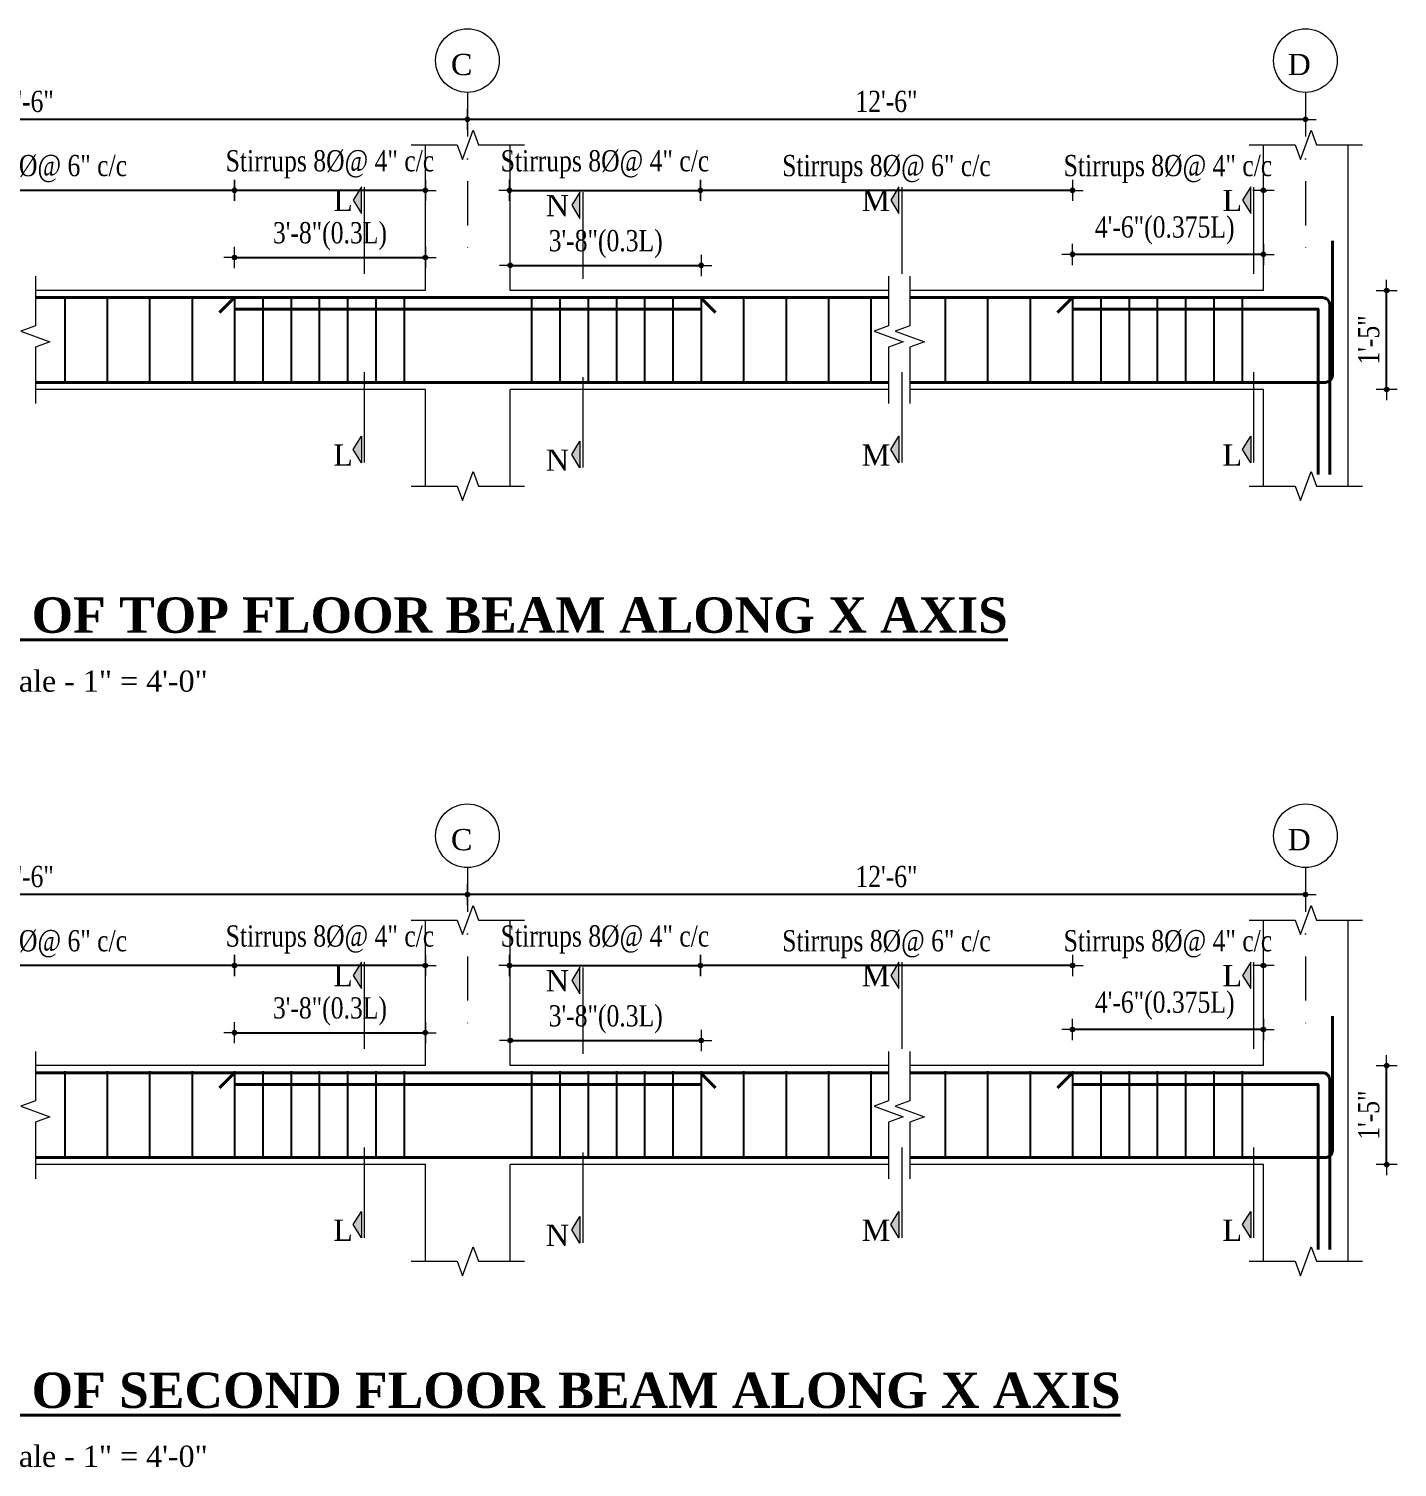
# Model space of a CAD drawing. Header units: feet. Extents: x 28652 to 66086, y -6769 to -640.
# Drawn here: x 55464 to 55851.1, y -1166.6 to -759.9 of the extents above; entities that cross this region are included whole.
import ezdxf

# ---------------------------------------------------------------- set-up
doc = ezdxf.new("R2010")
doc.units = ezdxf.units.FT
doc.header["$LTSCALE"] = 50
doc.header["$MEASUREMENT"] = 0
doc.header["$PDMODE"] = 34
doc.linetypes.add('DASHDOTX2', pattern=[2, 1, -0.5, 0, -0.5])
for name, color, linetype, lineweight in [('DIMENSION', 142, 'Continuous', 13), ('SES-CENTRE', 8, 'DASHDOTX2', 13), ('SES-DIMENSION', 142, 'Continuous', 13), ('SES-HACTH', 8, 'Continuous', 13), ('SES-REBARS', 1, 'Continuous', 40), ('SES-SLAB OUTLINE', 4, 'Continuous', 18), ('SES-TEXT', 3, 'Continuous', 20), ('SES-TitleText', 7, 'Continuous', 40)]:
    doc.layers.add(name, color=color, linetype=linetype, lineweight=lineweight)
doc.layers.add('SES-STIRRUP', color=10, linetype='Continuous')
doc.styles.add('1.8 str', font='times.ttf', dxfattribs={"width": 0.8, "height": 6})
doc.styles.add('SES-ARAIL', font='times.ttf', dxfattribs={"height": 6})
doc.styles.add('SES-Title Text', font='times.ttf', dxfattribs={"height": 10})
doc.dimstyles.new('1.4', dxfattribs={"dimscale": 0, "dimtxt": 6, "dimasz": 0.5, "dimexe": 2, "dimexo": 9, "dimgap": 2, "dimtad": 1, "dimdec": 0, "dimlfac": 0.5, "dimzin": 3, "dimdsep": 46, "dimlunit": 4, "dimtxsty": '1.8 str', "dimblk": 'DIM', "dimcen": 3, "dimdle": 3, "dimse1": 1, "dimse2": 1, "dimclrd": 256, "dimclre": 256, "dimclrt": 7, "dimadec": 1, "dimazin": 2, "dimtfac": 1, "dimtdec": 0, "dimtix": 1, "dimtofl": 0, "dimtmove": 2, "dimatfit": 3, "dimldrblk": 'arrow', "dimfxl": 2, "dimfrac": 2, "dimtolj": 2, "dimtzin": 0, "dimarcsym": 0})

# ---------------------------------------------------------------- blocks, each defined once
blk = doc.blocks.new('DIM')
at = {"layer": 'DIMENSION'}
h = blk.add_hatch(color=256, dxfattribs=at)
h.paths.add_polyline_path([(0, 1.28), (0, 0), (1.28, 0, 0.414214)])
h.paths.add_polyline_path([(1.28, 0), (0, 0), (0, -1.28, 0.414214)])
h.paths.add_polyline_path([(0, 0), (-1.28, 0, 0.414214), (0, -1.28)])
h.paths.add_polyline_path([(0, 1.28, 0.414214), (-1.28, 0), (0, 0)])
for p, q in [((-6, 0), (6, 0)), ((0, 6), (0, -6))]:
    blk.add_line(p, q, dxfattribs=at)
blk.add_circle((0, 0), 1.28, dxfattribs=at)
blk = doc.blocks.new('*D485')
at = {"layer": 'Defpoints', "color": 0, "ltscale": 10, "transparency": 16777216}
for p in [(55588.1, -785.47), (55588.1, -821.32), (55825.1, -821.32)]:
    blk.add_point(p, dxfattribs=at)
at = {"layer": 'SES-DIMENSION', "lineweight": -2, "ltscale": 10, "transparency": 16777216}
blk.add_line((55824.6, -785.47), (55588.6, -785.47), dxfattribs=at)
at = {"layer": 'SES-DIMENSION', "lineweight": -2, "ltscale": 10, "transparency": 16777216, "xscale": 0.5, "yscale": 0.5, "zscale": 0.5, "rotation": 180}
blk.add_blockref('DIM', (55588.1, -785.47), dxfattribs=at)
at = {"layer": 'SES-DIMENSION', "lineweight": -2, "ltscale": 10, "transparency": 16777216, "xscale": 0.5, "yscale": 0.5, "zscale": 0.5}
blk.add_blockref('DIM', (55825.1, -785.47), dxfattribs=at)
at = {"layer": 'SES-DIMENSION', "color": 7, "ltscale": 10, "transparency": 16777216, "insert": (55706.6, -780.42), "char_height": 6, "attachment_point": 5, "style": '1.8 str'}
blk.add_mtext('\\A2;12\'-6"', dxfattribs=at)
blk = doc.blocks.new('arrow')
at = {"layer": 'DIMENSION'}
blk.add_lwpolyline([(1.21, 0, 0, 2.1, 0), (-2.29, 0, 0, 0, 0), (1.21, 0, 0, 0, 0)], format="xyseb", dxfattribs=at)
blk = doc.blocks.new('*D749')
at = {"layer": 'Defpoints', "color": 0, "ltscale": 10, "transparency": 16777216}
for p in [(55336.6, -785.47), (55336.6, -824.76), (55588.1, -824.76)]:
    blk.add_point(p, dxfattribs=at)
at = {"layer": 'SES-DIMENSION', "lineweight": -2, "ltscale": 10, "transparency": 16777216}
blk.add_line((55587.6, -785.47), (55337.1, -785.47), dxfattribs=at)
at = {"layer": 'SES-DIMENSION', "lineweight": -2, "ltscale": 10, "transparency": 16777216, "xscale": 0.5, "yscale": 0.5, "zscale": 0.5, "rotation": 180}
blk.add_blockref('DIM', (55336.6, -785.47), dxfattribs=at)
at = {"layer": 'SES-DIMENSION', "lineweight": -2, "ltscale": 10, "transparency": 16777216, "xscale": 0.5, "yscale": 0.5, "zscale": 0.5}
blk.add_blockref('DIM', (55588.1, -785.47), dxfattribs=at)
at = {"layer": 'SES-DIMENSION', "color": 7, "ltscale": 10, "transparency": 16777216, "insert": (55462.35, -780.42), "char_height": 6, "attachment_point": 5, "style": '1.8 str'}
blk.add_mtext('\\A2;11\'-6"', dxfattribs=at)
blk = doc.blocks.new('*D486')
at = {"layer": 'Defpoints', "color": 0, "ltscale": 10, "transparency": 16777216}
for p in [(55759.21, -823.65), (55813.21, -844.37), (55759.21, -847.54)]:
    blk.add_point(p, dxfattribs=at)
at = {"layer": 'SES-DIMENSION', "lineweight": -2, "ltscale": 10, "transparency": 16777216}
blk.add_line((55812.71, -823.65), (55759.71, -823.65), dxfattribs=at)
at = {"layer": 'SES-DIMENSION', "lineweight": -2, "ltscale": 10, "transparency": 16777216, "xscale": 0.5, "yscale": 0.5, "zscale": 0.5, "rotation": 180}
blk.add_blockref('DIM', (55759.21, -823.65), dxfattribs=at)
at = {"layer": 'SES-DIMENSION', "lineweight": -2, "ltscale": 10, "transparency": 16777216, "xscale": 0.5, "yscale": 0.5, "zscale": 0.5}
blk.add_blockref('DIM', (55813.21, -823.65), dxfattribs=at)
at = {"layer": 'SES-DIMENSION', "color": 7, "ltscale": 10, "transparency": 16777216, "insert": (55785.3, -816.87), "char_height": 6, "attachment_point": 5, "style": '1.8 str'}
blk.add_mtext('\\A2;4\'-6"(0.375L)', dxfattribs=at)
blk = doc.blocks.new('*D487')
at = {"layer": 'Defpoints', "color": 0, "ltscale": 10, "transparency": 16777216}
for p in [(55759.21, -805.54), (55813.21, -817.52), (55759.21, -822.78)]:
    blk.add_point(p, dxfattribs=at)
at = {"layer": 'SES-DIMENSION', "lineweight": -2, "ltscale": 10, "transparency": 16777216}
for p, q in [((55758.71, -805.54), (55758.21, -805.54)), ((55813.71, -805.54), (55814.21, -805.54))]:
    blk.add_line(p, q, dxfattribs=at)
at = {"layer": 'SES-DIMENSION', "lineweight": -2, "ltscale": 10, "transparency": 16777216, "xscale": 0.5, "yscale": 0.5, "zscale": 0.5}
blk.add_blockref('DIM', (55759.21, -805.54), dxfattribs=at)
at = {"layer": 'SES-DIMENSION', "lineweight": -2, "ltscale": 10, "transparency": 16777216, "xscale": 0.5, "yscale": 0.5, "zscale": 0.5, "rotation": 180}
blk.add_blockref('DIM', (55813.21, -805.54), dxfattribs=at)
at = {"layer": 'SES-DIMENSION', "color": 7, "ltscale": 10, "transparency": 16777216, "insert": (55786.21, -799.51), "char_height": 6, "attachment_point": 5, "style": '1.8 str'}
blk.add_mtext('\\A2;Stirrups 8%%C@ 4" c/c', dxfattribs=at)
blk = doc.blocks.new('*D488')
at = {"layer": 'Defpoints', "color": 0, "ltscale": 10, "transparency": 16777216}
for p in [(55654.21, -826.76), (55600.21, -833.85), (55654.21, -844.47)]:
    blk.add_point(p, dxfattribs=at)
at = {"layer": 'SES-DIMENSION', "lineweight": -2, "ltscale": 10, "transparency": 16777216}
blk.add_line((55600.71, -826.76), (55653.71, -826.76), dxfattribs=at)
at = {"layer": 'SES-DIMENSION', "lineweight": -2, "ltscale": 10, "transparency": 16777216, "xscale": 0.5, "yscale": 0.5, "zscale": 0.5, "rotation": 180}
blk.add_blockref('DIM', (55600.21, -826.76), dxfattribs=at)
at = {"layer": 'SES-DIMENSION', "lineweight": -2, "ltscale": 10, "transparency": 16777216, "xscale": 0.5, "yscale": 0.5, "zscale": 0.5}
blk.add_blockref('DIM', (55654.21, -826.76), dxfattribs=at)
at = {"layer": 'SES-DIMENSION', "color": 7, "ltscale": 10, "transparency": 16777216, "insert": (55627.21, -820.74), "char_height": 6, "attachment_point": 5, "style": '1.8 str'}
blk.add_mtext('\\A2;3\'-8"(0.3L)', dxfattribs=at)
blk = doc.blocks.new('*D489')
at = {"layer": 'Defpoints', "color": 0, "ltscale": 10, "transparency": 16777216}
for p in [(55653.99, -805.54), (55599.99, -817.52), (55653.99, -822.78)]:
    blk.add_point(p, dxfattribs=at)
at = {"layer": 'SES-DIMENSION', "lineweight": -2, "ltscale": 10, "transparency": 16777216}
blk.add_line((55600.49, -805.54), (55653.49, -805.54), dxfattribs=at)
at = {"layer": 'SES-DIMENSION', "lineweight": -2, "ltscale": 10, "transparency": 16777216, "xscale": 0.5, "yscale": 0.5, "zscale": 0.5, "rotation": 180}
blk.add_blockref('DIM', (55599.99, -805.54), dxfattribs=at)
at = {"layer": 'SES-DIMENSION', "lineweight": -2, "ltscale": 10, "transparency": 16777216, "xscale": 0.5, "yscale": 0.5, "zscale": 0.5}
blk.add_blockref('DIM', (55653.99, -805.54), dxfattribs=at)
at = {"layer": 'SES-DIMENSION', "color": 7, "ltscale": 10, "transparency": 16777216, "insert": (55626.99, -798.16), "char_height": 6, "attachment_point": 5, "style": '1.8 str'}
blk.add_mtext('\\A2;Stirrups 8%%C@ 4" c/c', dxfattribs=at)
blk = doc.blocks.new('*D490')
at = {"layer": 'Defpoints', "color": 0, "ltscale": 10, "transparency": 16777216}
for p in [(55653.99, -805.54), (55759.21, -820.57), (55653.99, -822.78)]:
    blk.add_point(p, dxfattribs=at)
at = {"layer": 'SES-DIMENSION', "lineweight": -2, "ltscale": 10, "transparency": 16777216}
blk.add_line((55758.71, -805.54), (55654.49, -805.54), dxfattribs=at)
at = {"layer": 'SES-DIMENSION', "lineweight": -2, "ltscale": 10, "transparency": 16777216, "xscale": 0.5, "yscale": 0.5, "zscale": 0.5, "rotation": 180}
blk.add_blockref('DIM', (55653.99, -805.54), dxfattribs=at)
at = {"layer": 'SES-DIMENSION', "lineweight": -2, "ltscale": 10, "transparency": 16777216, "xscale": 0.5, "yscale": 0.5, "zscale": 0.5}
blk.add_blockref('DIM', (55759.21, -805.54), dxfattribs=at)
at = {"layer": 'SES-DIMENSION', "color": 7, "ltscale": 10, "transparency": 16777216, "insert": (55706.6, -799.51), "char_height": 6, "attachment_point": 5, "style": '1.8 str'}
blk.add_mtext('\\A2;Stirrups 8%%C@ 6" c/c', dxfattribs=at)
blk = doc.blocks.new('*D491')
at = {"layer": 'Defpoints', "color": 0, "ltscale": 10, "transparency": 16777216}
for p in [(55576.21, -824.52), (55522.21, -833.85), (55576.21, -844.47)]:
    blk.add_point(p, dxfattribs=at)
at = {"layer": 'SES-DIMENSION', "lineweight": -2, "ltscale": 10, "transparency": 16777216}
blk.add_line((55522.71, -824.52), (55575.71, -824.52), dxfattribs=at)
at = {"layer": 'SES-DIMENSION', "lineweight": -2, "ltscale": 10, "transparency": 16777216, "xscale": 0.5, "yscale": 0.5, "zscale": 0.5, "rotation": 180}
blk.add_blockref('DIM', (55522.21, -824.52), dxfattribs=at)
at = {"layer": 'SES-DIMENSION', "lineweight": -2, "ltscale": 10, "transparency": 16777216, "xscale": 0.5, "yscale": 0.5, "zscale": 0.5}
blk.add_blockref('DIM', (55576.21, -824.52), dxfattribs=at)
at = {"layer": 'SES-DIMENSION', "color": 7, "ltscale": 10, "transparency": 16777216, "insert": (55549.21, -818.5), "char_height": 6, "attachment_point": 5, "style": '1.8 str'}
blk.add_mtext('\\A2;3\'-8"(0.3L)', dxfattribs=at)
blk = doc.blocks.new('*D492')
at = {"layer": 'Defpoints', "color": 0, "ltscale": 10, "transparency": 16777216}
for p in [(55522.21, -805.54), (55576.21, -817.52), (55522.21, -822.78)]:
    blk.add_point(p, dxfattribs=at)
at = {"layer": 'SES-DIMENSION', "lineweight": -2, "ltscale": 10, "transparency": 16777216}
blk.add_line((55575.71, -805.54), (55522.71, -805.54), dxfattribs=at)
at = {"layer": 'SES-DIMENSION', "lineweight": -2, "ltscale": 10, "transparency": 16777216, "xscale": 0.5, "yscale": 0.5, "zscale": 0.5, "rotation": 180}
blk.add_blockref('DIM', (55522.21, -805.54), dxfattribs=at)
at = {"layer": 'SES-DIMENSION', "lineweight": -2, "ltscale": 10, "transparency": 16777216, "xscale": 0.5, "yscale": 0.5, "zscale": 0.5}
blk.add_blockref('DIM', (55576.21, -805.54), dxfattribs=at)
at = {"layer": 'SES-DIMENSION', "color": 7, "ltscale": 10, "transparency": 16777216, "insert": (55549.21, -798.16), "char_height": 6, "attachment_point": 5, "style": '1.8 str'}
blk.add_mtext('\\A2;Stirrups 8%%C@ 4" c/c', dxfattribs=at)
blk = doc.blocks.new('*D495')
at = {"layer": 'Defpoints', "color": 0, "ltscale": 10, "transparency": 16777216}
for p in [(55402.49, -805.54), (55402.49, -808.54), (55522.21, -820.57)]:
    blk.add_point(p, dxfattribs=at)
at = {"layer": 'SES-DIMENSION', "lineweight": -2, "ltscale": 10, "transparency": 16777216}
blk.add_line((55521.71, -805.54), (55402.99, -805.54), dxfattribs=at)
at = {"layer": 'SES-DIMENSION', "lineweight": -2, "ltscale": 10, "transparency": 16777216, "xscale": 0.5, "yscale": 0.5, "zscale": 0.5, "rotation": 180}
blk.add_blockref('DIM', (55402.49, -805.54), dxfattribs=at)
at = {"layer": 'SES-DIMENSION', "lineweight": -2, "ltscale": 10, "transparency": 16777216, "xscale": 0.5, "yscale": 0.5, "zscale": 0.5}
blk.add_blockref('DIM', (55522.21, -805.54), dxfattribs=at)
at = {"layer": 'SES-DIMENSION', "color": 7, "ltscale": 10, "transparency": 16777216, "insert": (55462.35, -799.51), "char_height": 6, "attachment_point": 5, "style": '1.8 str'}
blk.add_mtext('\\A2;Stirrups 8%%C@ 6" c/c', dxfattribs=at)
blk = doc.blocks.new('*D496')
at = {"layer": 'Defpoints', "color": 0, "ltscale": 10, "transparency": 16777216}
for p in [(55845.8, -833.85), (55848.06, -833.85), (55843.36, -861.85)]:
    blk.add_point(p, dxfattribs=at)
at = {"layer": 'SES-DIMENSION', "lineweight": -2, "ltscale": 10, "transparency": 16777216}
blk.add_line((55848.06, -861.35), (55848.06, -834.35), dxfattribs=at)
at = {"layer": 'SES-DIMENSION', "lineweight": -2, "ltscale": 10, "transparency": 16777216, "xscale": 0.5, "yscale": 0.5, "zscale": 0.5}
for p, rotation in [((55848.06, -833.85), 90), ((55848.06, -861.85), 270)]:
    blk.add_blockref('DIM', p, dxfattribs=dict(at, rotation=rotation))
at = {"layer": 'SES-DIMENSION', "color": 7, "ltscale": 10, "transparency": 16777216, "insert": (55843.01, -847.85), "char_height": 6, "attachment_point": 5, "rotation": 90, "style": '1.8 str'}
blk.add_mtext('\\A2;1\'-5"', dxfattribs=at)
blk = doc.blocks.new('*D656')
at = {"layer": 'Defpoints', "color": 0, "ltscale": 10, "transparency": 16777216}
for p in [(55588.1, -1004.65), (55588.1, -1040.51), (55825.1, -1040.51)]:
    blk.add_point(p, dxfattribs=at)
at = {"layer": 'SES-DIMENSION', "lineweight": -2, "ltscale": 10, "transparency": 16777216}
blk.add_line((55824.6, -1004.65), (55588.6, -1004.65), dxfattribs=at)
at = {"layer": 'SES-DIMENSION', "lineweight": -2, "ltscale": 10, "transparency": 16777216, "xscale": 0.5, "yscale": 0.5, "zscale": 0.5, "rotation": 180}
blk.add_blockref('DIM', (55588.1, -1004.65), dxfattribs=at)
at = {"layer": 'SES-DIMENSION', "lineweight": -2, "ltscale": 10, "transparency": 16777216, "xscale": 0.5, "yscale": 0.5, "zscale": 0.5}
blk.add_blockref('DIM', (55825.1, -1004.65), dxfattribs=at)
at = {"layer": 'SES-DIMENSION', "color": 7, "ltscale": 10, "transparency": 16777216, "insert": (55706.6, -999.6), "char_height": 6, "attachment_point": 5, "style": '1.8 str'}
blk.add_mtext('\\A2;12\'-6"', dxfattribs=at)
blk = doc.blocks.new('*D750')
at = {"layer": 'Defpoints', "color": 0, "ltscale": 10, "transparency": 16777216}
for p in [(55336.6, -1004.65), (55336.6, -1043.94), (55588.1, -1043.94)]:
    blk.add_point(p, dxfattribs=at)
at = {"layer": 'SES-DIMENSION', "lineweight": -2, "ltscale": 10, "transparency": 16777216}
blk.add_line((55587.6, -1004.65), (55337.1, -1004.65), dxfattribs=at)
at = {"layer": 'SES-DIMENSION', "lineweight": -2, "ltscale": 10, "transparency": 16777216, "xscale": 0.5, "yscale": 0.5, "zscale": 0.5, "rotation": 180}
blk.add_blockref('DIM', (55336.6, -1004.65), dxfattribs=at)
at = {"layer": 'SES-DIMENSION', "lineweight": -2, "ltscale": 10, "transparency": 16777216, "xscale": 0.5, "yscale": 0.5, "zscale": 0.5}
blk.add_blockref('DIM', (55588.1, -1004.65), dxfattribs=at)
at = {"layer": 'SES-DIMENSION', "color": 7, "ltscale": 10, "transparency": 16777216, "insert": (55462.35, -999.6), "char_height": 6, "attachment_point": 5, "style": '1.8 str'}
blk.add_mtext('\\A2;11\'-6"', dxfattribs=at)
blk = doc.blocks.new('*D657')
at = {"layer": 'Defpoints', "color": 0, "ltscale": 10, "transparency": 16777216}
for p in [(55759.21, -1042.83), (55813.21, -1063.55), (55759.21, -1066.72)]:
    blk.add_point(p, dxfattribs=at)
at = {"layer": 'SES-DIMENSION', "lineweight": -2, "ltscale": 10, "transparency": 16777216}
blk.add_line((55812.71, -1042.83), (55759.71, -1042.83), dxfattribs=at)
at = {"layer": 'SES-DIMENSION', "lineweight": -2, "ltscale": 10, "transparency": 16777216, "xscale": 0.5, "yscale": 0.5, "zscale": 0.5, "rotation": 180}
blk.add_blockref('DIM', (55759.21, -1042.83), dxfattribs=at)
at = {"layer": 'SES-DIMENSION', "lineweight": -2, "ltscale": 10, "transparency": 16777216, "xscale": 0.5, "yscale": 0.5, "zscale": 0.5}
blk.add_blockref('DIM', (55813.21, -1042.83), dxfattribs=at)
at = {"layer": 'SES-DIMENSION', "color": 7, "ltscale": 10, "transparency": 16777216, "insert": (55785.3, -1036.05), "char_height": 6, "attachment_point": 5, "style": '1.8 str'}
blk.add_mtext('\\A2;4\'-6"(0.375L)', dxfattribs=at)
blk = doc.blocks.new('*D658')
at = {"layer": 'Defpoints', "color": 0, "ltscale": 10, "transparency": 16777216}
for p in [(55759.21, -1024.72), (55813.21, -1036.7), (55759.21, -1041.97)]:
    blk.add_point(p, dxfattribs=at)
at = {"layer": 'SES-DIMENSION', "lineweight": -2, "ltscale": 10, "transparency": 16777216}
for p, q in [((55758.71, -1024.72), (55758.21, -1024.72)), ((55813.71, -1024.72), (55814.21, -1024.72))]:
    blk.add_line(p, q, dxfattribs=at)
at = {"layer": 'SES-DIMENSION', "lineweight": -2, "ltscale": 10, "transparency": 16777216, "xscale": 0.5, "yscale": 0.5, "zscale": 0.5}
blk.add_blockref('DIM', (55759.21, -1024.72), dxfattribs=at)
at = {"layer": 'SES-DIMENSION', "lineweight": -2, "ltscale": 10, "transparency": 16777216, "xscale": 0.5, "yscale": 0.5, "zscale": 0.5, "rotation": 180}
blk.add_blockref('DIM', (55813.21, -1024.72), dxfattribs=at)
at = {"layer": 'SES-DIMENSION', "color": 7, "ltscale": 10, "transparency": 16777216, "insert": (55786.21, -1018.69), "char_height": 6, "attachment_point": 5, "style": '1.8 str'}
blk.add_mtext('\\A2;Stirrups 8%%C@ 4" c/c', dxfattribs=at)
blk = doc.blocks.new('*D659')
at = {"layer": 'Defpoints', "color": 0, "ltscale": 10, "transparency": 16777216}
for p in [(55654.21, -1045.94), (55600.21, -1053.03), (55654.21, -1063.65)]:
    blk.add_point(p, dxfattribs=at)
at = {"layer": 'SES-DIMENSION', "lineweight": -2, "ltscale": 10, "transparency": 16777216}
blk.add_line((55600.71, -1045.94), (55653.71, -1045.94), dxfattribs=at)
at = {"layer": 'SES-DIMENSION', "lineweight": -2, "ltscale": 10, "transparency": 16777216, "xscale": 0.5, "yscale": 0.5, "zscale": 0.5, "rotation": 180}
blk.add_blockref('DIM', (55600.21, -1045.94), dxfattribs=at)
at = {"layer": 'SES-DIMENSION', "lineweight": -2, "ltscale": 10, "transparency": 16777216, "xscale": 0.5, "yscale": 0.5, "zscale": 0.5}
blk.add_blockref('DIM', (55654.21, -1045.94), dxfattribs=at)
at = {"layer": 'SES-DIMENSION', "color": 7, "ltscale": 10, "transparency": 16777216, "insert": (55627.21, -1039.92), "char_height": 6, "attachment_point": 5, "style": '1.8 str'}
blk.add_mtext('\\A2;3\'-8"(0.3L)', dxfattribs=at)
blk = doc.blocks.new('*D660')
at = {"layer": 'Defpoints', "color": 0, "ltscale": 10, "transparency": 16777216}
for p in [(55653.99, -1024.72), (55599.99, -1036.7), (55653.99, -1041.97)]:
    blk.add_point(p, dxfattribs=at)
at = {"layer": 'SES-DIMENSION', "lineweight": -2, "ltscale": 10, "transparency": 16777216}
blk.add_line((55600.49, -1024.72), (55653.49, -1024.72), dxfattribs=at)
at = {"layer": 'SES-DIMENSION', "lineweight": -2, "ltscale": 10, "transparency": 16777216, "xscale": 0.5, "yscale": 0.5, "zscale": 0.5, "rotation": 180}
blk.add_blockref('DIM', (55599.99, -1024.72), dxfattribs=at)
at = {"layer": 'SES-DIMENSION', "lineweight": -2, "ltscale": 10, "transparency": 16777216, "xscale": 0.5, "yscale": 0.5, "zscale": 0.5}
blk.add_blockref('DIM', (55653.99, -1024.72), dxfattribs=at)
at = {"layer": 'SES-DIMENSION', "color": 7, "ltscale": 10, "transparency": 16777216, "insert": (55626.99, -1017.35), "char_height": 6, "attachment_point": 5, "style": '1.8 str'}
blk.add_mtext('\\A2;Stirrups 8%%C@ 4" c/c', dxfattribs=at)
blk = doc.blocks.new('*D661')
at = {"layer": 'Defpoints', "color": 0, "ltscale": 10, "transparency": 16777216}
for p in [(55653.99, -1024.72), (55759.21, -1039.75), (55653.99, -1041.97)]:
    blk.add_point(p, dxfattribs=at)
at = {"layer": 'SES-DIMENSION', "lineweight": -2, "ltscale": 10, "transparency": 16777216}
blk.add_line((55758.71, -1024.72), (55654.49, -1024.72), dxfattribs=at)
at = {"layer": 'SES-DIMENSION', "lineweight": -2, "ltscale": 10, "transparency": 16777216, "xscale": 0.5, "yscale": 0.5, "zscale": 0.5, "rotation": 180}
blk.add_blockref('DIM', (55653.99, -1024.72), dxfattribs=at)
at = {"layer": 'SES-DIMENSION', "lineweight": -2, "ltscale": 10, "transparency": 16777216, "xscale": 0.5, "yscale": 0.5, "zscale": 0.5}
blk.add_blockref('DIM', (55759.21, -1024.72), dxfattribs=at)
at = {"layer": 'SES-DIMENSION', "color": 7, "ltscale": 10, "transparency": 16777216, "insert": (55706.6, -1018.69), "char_height": 6, "attachment_point": 5, "style": '1.8 str'}
blk.add_mtext('\\A2;Stirrups 8%%C@ 6" c/c', dxfattribs=at)
blk = doc.blocks.new('*D662')
at = {"layer": 'Defpoints', "color": 0, "ltscale": 10, "transparency": 16777216}
for p in [(55576.21, -1043.71), (55522.21, -1053.03), (55576.21, -1063.65)]:
    blk.add_point(p, dxfattribs=at)
at = {"layer": 'SES-DIMENSION', "lineweight": -2, "ltscale": 10, "transparency": 16777216}
blk.add_line((55522.71, -1043.71), (55575.71, -1043.71), dxfattribs=at)
at = {"layer": 'SES-DIMENSION', "lineweight": -2, "ltscale": 10, "transparency": 16777216, "xscale": 0.5, "yscale": 0.5, "zscale": 0.5, "rotation": 180}
blk.add_blockref('DIM', (55522.21, -1043.71), dxfattribs=at)
at = {"layer": 'SES-DIMENSION', "lineweight": -2, "ltscale": 10, "transparency": 16777216, "xscale": 0.5, "yscale": 0.5, "zscale": 0.5}
blk.add_blockref('DIM', (55576.21, -1043.71), dxfattribs=at)
at = {"layer": 'SES-DIMENSION', "color": 7, "ltscale": 10, "transparency": 16777216, "insert": (55549.21, -1037.68), "char_height": 6, "attachment_point": 5, "style": '1.8 str'}
blk.add_mtext('\\A2;3\'-8"(0.3L)', dxfattribs=at)
blk = doc.blocks.new('*D663')
at = {"layer": 'Defpoints', "color": 0, "ltscale": 10, "transparency": 16777216}
for p in [(55522.21, -1024.72), (55576.21, -1036.7), (55522.21, -1041.97)]:
    blk.add_point(p, dxfattribs=at)
at = {"layer": 'SES-DIMENSION', "lineweight": -2, "ltscale": 10, "transparency": 16777216}
blk.add_line((55575.71, -1024.72), (55522.71, -1024.72), dxfattribs=at)
at = {"layer": 'SES-DIMENSION', "lineweight": -2, "ltscale": 10, "transparency": 16777216, "xscale": 0.5, "yscale": 0.5, "zscale": 0.5, "rotation": 180}
blk.add_blockref('DIM', (55522.21, -1024.72), dxfattribs=at)
at = {"layer": 'SES-DIMENSION', "lineweight": -2, "ltscale": 10, "transparency": 16777216, "xscale": 0.5, "yscale": 0.5, "zscale": 0.5}
blk.add_blockref('DIM', (55576.21, -1024.72), dxfattribs=at)
at = {"layer": 'SES-DIMENSION', "color": 7, "ltscale": 10, "transparency": 16777216, "insert": (55549.21, -1017.35), "char_height": 6, "attachment_point": 5, "style": '1.8 str'}
blk.add_mtext('\\A2;Stirrups 8%%C@ 4" c/c', dxfattribs=at)
blk = doc.blocks.new('*D666')
at = {"layer": 'Defpoints', "color": 0, "ltscale": 10, "transparency": 16777216}
for p in [(55402.49, -1024.72), (55402.49, -1027.72), (55522.21, -1039.75)]:
    blk.add_point(p, dxfattribs=at)
at = {"layer": 'SES-DIMENSION', "lineweight": -2, "ltscale": 10, "transparency": 16777216}
blk.add_line((55521.71, -1024.72), (55402.99, -1024.72), dxfattribs=at)
at = {"layer": 'SES-DIMENSION', "lineweight": -2, "ltscale": 10, "transparency": 16777216, "xscale": 0.5, "yscale": 0.5, "zscale": 0.5, "rotation": 180}
blk.add_blockref('DIM', (55402.49, -1024.72), dxfattribs=at)
at = {"layer": 'SES-DIMENSION', "lineweight": -2, "ltscale": 10, "transparency": 16777216, "xscale": 0.5, "yscale": 0.5, "zscale": 0.5}
blk.add_blockref('DIM', (55522.21, -1024.72), dxfattribs=at)
at = {"layer": 'SES-DIMENSION', "color": 7, "ltscale": 10, "transparency": 16777216, "insert": (55462.35, -1018.69), "char_height": 6, "attachment_point": 5, "style": '1.8 str'}
blk.add_mtext('\\A2;Stirrups 8%%C@ 6" c/c', dxfattribs=at)
blk = doc.blocks.new('*D667')
at = {"layer": 'Defpoints', "color": 0, "ltscale": 10, "transparency": 16777216}
for p in [(55845.8, -1053.03), (55848.06, -1053.03), (55843.36, -1081.03)]:
    blk.add_point(p, dxfattribs=at)
at = {"layer": 'SES-DIMENSION', "lineweight": -2, "ltscale": 10, "transparency": 16777216}
blk.add_line((55848.06, -1080.53), (55848.06, -1053.53), dxfattribs=at)
at = {"layer": 'SES-DIMENSION', "lineweight": -2, "ltscale": 10, "transparency": 16777216, "xscale": 0.5, "yscale": 0.5, "zscale": 0.5}
for p, rotation in [((55848.06, -1053.03), 90), ((55848.06, -1081.03), 270)]:
    blk.add_blockref('DIM', p, dxfattribs=dict(at, rotation=rotation))
at = {"layer": 'SES-DIMENSION', "color": 7, "ltscale": 10, "transparency": 16777216, "insert": (55843.01, -1067.03), "char_height": 6, "attachment_point": 5, "rotation": 90, "style": '1.8 str'}
blk.add_mtext('\\A2;1\'-5"', dxfattribs=at)

msp = doc.modelspace()

# ---------------------------------------------------------------- hatches: boundary and pattern name
at = {"layer": 'SES-HACTH', "ltscale": 10}
for points in [[(55558.12, -804.57), (55558.12, -812.07), (55555.81, -808.32)], [(55710.15, -804.57), (55710.15, -812.07), (55707.84, -808.32)], [(55809.62, -804.57), (55809.62, -812.07), (55807.31, -808.32)], [(55619.93, -806.01), (55619.93, -813.51), (55617.62, -809.76)], [(55558.12, -882.56), (55558.12, -875.06), (55555.81, -878.81)], [(55619.93, -884), (55619.93, -876.5), (55617.62, -880.25)], [(55710.15, -882.56), (55710.15, -875.06), (55707.84, -878.81)], [(55809.62, -882.56), (55809.62, -875.06), (55807.31, -878.81)], [(55558.12, -1023.75), (55558.12, -1031.25), (55555.81, -1027.5)], [(55710.15, -1023.75), (55710.15, -1031.25), (55707.84, -1027.5)], [(55809.62, -1023.75), (55809.62, -1031.25), (55807.31, -1027.5)], [(55619.93, -1025.19), (55619.93, -1032.69), (55617.62, -1028.94)], [(55558.12, -1101.74), (55558.12, -1094.24), (55555.81, -1097.99)], [(55619.93, -1103.19), (55619.93, -1095.68), (55617.62, -1099.44)], [(55710.15, -1101.74), (55710.15, -1094.24), (55707.84, -1097.99)], [(55809.62, -1101.74), (55809.62, -1094.24), (55807.31, -1097.99)]]:
    msp.add_hatch(color=256, dxfattribs=at).paths.add_polyline_path(points)

# ---------------------------------------------------------------- linework, layer by layer
at = {"layer": 'SES-CENTRE', "ltscale": 0.25}
for p, q in [((55588.1, -777.85), (55588.1, -824.76)), ((55825.1, -777.85), (55825.1, -824.76)), ((55588.1, -997.04), (55588.1, -1043.94)), ((55825.1, -997.04), (55825.1, -1043.94))]:
    msp.add_line(p, q, dxfattribs=at)
at = {"layer": 'SES-DIMENSION', "ltscale": 10}
for p, q in [((55558.97, -829.11), (55558.97, -804.62)), ((55711.01, -829.11), (55711.01, -804.62)), ((55810.47, -829.11), (55810.47, -804.62)), ((55620.79, -830.56), (55620.79, -806.06)), ((55558.97, -882.51), (55558.97, -856.97)), ((55711.01, -882.51), (55711.01, -856.97)), ((55810.47, -882.51), (55810.47, -856.97)), ((55620.79, -883.95), (55620.79, -858.41)), ((55558.97, -1048.3), (55558.97, -1023.8)), ((55711.01, -1048.3), (55711.01, -1023.8)), ((55810.47, -1048.3), (55810.47, -1023.8)), ((55620.79, -1049.74), (55620.79, -1025.24)), ((55558.97, -1101.69), (55558.97, -1076.15)), ((55620.79, -1103.14), (55620.79, -1077.59)), ((55711.01, -1101.69), (55711.01, -1076.15)), ((55810.47, -1101.69), (55810.47, -1076.15))]:
    msp.add_line(p, q, dxfattribs=at)
for points in [[(55558.12, -812.07), (55558.12, -804.57), (55555.81, -808.32), (55558.12, -812.07)], [(55710.15, -812.07), (55710.15, -804.57), (55707.84, -808.32), (55710.15, -812.07)], [(55809.62, -812.07), (55809.62, -804.57), (55807.31, -808.32), (55809.62, -812.07)], [(55619.93, -813.51), (55619.93, -806.01), (55617.62, -809.76), (55619.93, -813.51)], [(55558.12, -1031.25), (55558.12, -1023.75), (55555.81, -1027.5), (55558.12, -1031.25)], [(55710.15, -1031.25), (55710.15, -1023.75), (55707.84, -1027.5), (55710.15, -1031.25)], [(55809.62, -1031.25), (55809.62, -1023.75), (55807.31, -1027.5), (55809.62, -1031.25)], [(55619.93, -1032.69), (55619.93, -1025.19), (55617.62, -1028.94), (55619.93, -1032.69)]]:
    msp.add_lwpolyline(points, dxfattribs=at)
at = {"layer": 'SES-DIMENSION', "linetype": 'Continuous', "ltscale": 10}
for centre in [(55588.1, -768.85), (55825.1, -768.85), (55588.1, -988.04), (55825.1, -988.04)]:
    msp.add_circle(centre, 9, dxfattribs=at)
at = {"layer": 'SES-REBARS', "ltscale": 10}
for p, q in [((55547.07, -835.85), (55707.21, -835.85)), ((55522.21, -839.13), (55654.21, -839.13)), ((55547.07, -859.85), (55707.21, -859.85)), ((55547.07, -1055.03), (55707.21, -1055.03)), ((55522.21, -1058.32), (55654.21, -1058.32)), ((55547.07, -1079.03), (55707.21, -1079.03))]:
    msp.add_line(p, q, dxfattribs=at)
for points in [[(55813.21, -859.85), (55830.69, -859.85, 0.414214), (55832.71, -857.83), (55832.71, -819.85)], [(55831.96, -885.85), (55831.96, -837.86, 0.414214), (55829.94, -835.85), (55813.21, -835.85)], [(55813.21, -1079.03), (55830.69, -1079.03, 0.414214), (55832.71, -1077.01), (55832.71, -1039.03)], [(55831.96, -1105.03), (55831.96, -1057.04, 0.414214), (55829.94, -1055.03), (55813.21, -1055.03)]]:
    msp.add_lwpolyline(points, format="xyb", dxfattribs=at)
for points in [[(55465.9, -835.85), (55547.07, -835.85)], [(55522.21, -835.85), (55517.95, -840.11)], [(55607.21, -835.85), (55661.21, -835.85)], [(55653.99, -835.85), (55658.25, -840.11)], [(55759.21, -835.85), (55713.21, -835.85)], [(55759.21, -835.85), (55754.95, -840.11)], [(55813.21, -835.85), (55759.21, -835.85)], [(55607.21, -839.13), (55654.21, -839.13)], [(55813.21, -839.13), (55759.21, -839.13)], [(55828.67, -885.85), (55828.67, -839.13), (55813.21, -839.13)], [(55547.07, -859.85), (55465.9, -859.85)], [(55661.21, -859.85), (55607.21, -859.85)], [(55713.21, -859.85), (55759.21, -859.85)], [(55759.21, -859.85), (55813.21, -859.85)], [(55465.9, -1055.03), (55547.07, -1055.03)], [(55522.21, -1055.03), (55517.95, -1059.29)], [(55607.21, -1055.03), (55661.21, -1055.03)], [(55653.99, -1055.03), (55658.25, -1059.29)], [(55759.21, -1055.03), (55713.21, -1055.03)], [(55759.21, -1055.03), (55754.95, -1059.29)], [(55813.21, -1055.03), (55759.21, -1055.03)], [(55607.21, -1058.32), (55654.21, -1058.32)], [(55813.21, -1058.32), (55759.21, -1058.32)], [(55828.67, -1105.03), (55828.67, -1058.32), (55813.21, -1058.32)], [(55547.07, -1079.03), (55465.9, -1079.03)], [(55661.21, -1079.03), (55607.21, -1079.03)], [(55713.21, -1079.03), (55759.21, -1079.03)], [(55759.21, -1079.03), (55813.21, -1079.03)]]:
    msp.add_lwpolyline(points, dxfattribs=at)
at = {"layer": 'SES-SLAB OUTLINE', "ltscale": 10}
for p, q in [((55576.21, -833.85), (55576.21, -792.68)), ((55600.21, -833.85), (55600.21, -792.68)), ((55813.21, -833.85), (55813.21, -792.68)), ((55837.21, -889.16), (55837.21, -792.68)), ((55576.21, -833.85), (55465.9, -833.85)), ((55707.21, -833.85), (55600.21, -833.85)), ((55813.21, -833.85), (55713.21, -833.85)), ((55576.21, -861.85), (55465.9, -861.85)), ((55576.21, -889.16), (55576.21, -861.85)), ((55600.21, -889.16), (55600.21, -861.85)), ((55707.21, -861.85), (55600.21, -861.85)), ((55813.21, -861.85), (55713.21, -861.85)), ((55813.21, -889.16), (55813.21, -861.85)), ((55576.21, -1053.03), (55576.21, -1011.86)), ((55600.21, -1053.03), (55600.21, -1011.86)), ((55813.21, -1053.03), (55813.21, -1011.86)), ((55837.21, -1108.34), (55837.21, -1011.86)), ((55576.21, -1053.03), (55465.9, -1053.03)), ((55707.21, -1053.03), (55600.21, -1053.03)), ((55813.21, -1053.03), (55713.21, -1053.03)), ((55576.21, -1081.03), (55465.9, -1081.03)), ((55576.21, -1108.34), (55576.21, -1081.03)), ((55600.21, -1108.34), (55600.21, -1081.03)), ((55707.21, -1081.03), (55600.21, -1081.03)), ((55813.21, -1081.03), (55713.21, -1081.03)), ((55813.21, -1108.34), (55813.21, -1081.03))]:
    msp.add_line(p, q, dxfattribs=at)
for points in [[(55572.21, -792.68), (55585.21, -792.68), (55586.71, -796.8), (55589.71, -788.56), (55591.21, -792.68), (55604.21, -792.68)], [(55809.21, -792.68), (55822.21, -792.68), (55823.71, -796.8), (55826.71, -788.56), (55828.21, -792.68), (55841.21, -792.68)], [(55465.9, -829.85), (55465.9, -843.85), (55461.78, -845.35), (55470.02, -848.35), (55465.9, -849.85), (55465.9, -865.85)], [(55707.21, -829.85), (55707.21, -843.85), (55703.09, -845.35), (55711.33, -848.35), (55707.21, -849.85), (55707.21, -865.85)], [(55713.21, -829.85), (55713.21, -843.85), (55709.09, -845.35), (55717.33, -848.35), (55713.21, -849.85), (55713.21, -865.85)], [(55572.21, -889.16), (55585.21, -889.16), (55586.71, -893.28), (55589.71, -885.04), (55591.21, -889.16), (55604.21, -889.16)], [(55809.21, -889.16), (55822.21, -889.16), (55823.71, -893.28), (55826.71, -885.04), (55828.21, -889.16), (55841.21, -889.16)], [(55572.21, -1011.86), (55585.21, -1011.86), (55586.71, -1015.98), (55589.71, -1007.74), (55591.21, -1011.86), (55604.21, -1011.86)], [(55809.21, -1011.86), (55822.21, -1011.86), (55823.71, -1015.98), (55826.71, -1007.74), (55828.21, -1011.86), (55841.21, -1011.86)], [(55465.9, -1049.03), (55465.9, -1063.03), (55461.78, -1064.53), (55470.02, -1067.53), (55465.9, -1069.03), (55465.9, -1085.03)], [(55707.21, -1049.03), (55707.21, -1063.03), (55703.09, -1064.53), (55711.33, -1067.53), (55707.21, -1069.03), (55707.21, -1085.03)], [(55713.21, -1049.03), (55713.21, -1063.03), (55709.09, -1064.53), (55717.33, -1067.53), (55713.21, -1069.03), (55713.21, -1085.03)], [(55572.21, -1108.34), (55585.21, -1108.34), (55586.71, -1112.46), (55589.71, -1104.22), (55591.21, -1108.34), (55604.21, -1108.34)], [(55809.21, -1108.34), (55822.21, -1108.34), (55823.71, -1112.46), (55826.71, -1104.22), (55828.21, -1108.34), (55841.21, -1108.34)]]:
    msp.add_lwpolyline(points, dxfattribs=at)
at = {"layer": 'SES-STIRRUP'}
for p, q in [((55474.21, -835.45), (55474.21, -860.25)), ((55486.21, -835.45), (55486.21, -860.25)), ((55498.21, -835.45), (55498.21, -860.25)), ((55510.21, -835.45), (55510.21, -860.25)), ((55522.21, -835.45), (55522.21, -860.25)), ((55530.21, -835.45), (55530.21, -860.25)), ((55538.21, -835.45), (55538.21, -860.25)), ((55546.21, -835.45), (55546.21, -860.25)), ((55554.21, -835.45), (55554.21, -860.25)), ((55562.21, -835.45), (55562.21, -860.25)), ((55570.21, -835.45), (55570.21, -860.25)), ((55606.21, -835.45), (55606.21, -860.25)), ((55614.21, -835.45), (55614.21, -860.25)), ((55622.21, -835.45), (55622.21, -860.25)), ((55630.21, -835.45), (55630.21, -860.25)), ((55638.21, -835.45), (55638.21, -860.25)), ((55646.21, -835.45), (55646.21, -860.25)), ((55654.21, -835.45), (55654.21, -860.25)), ((55666.21, -835.45), (55666.21, -860.25)), ((55678.21, -835.45), (55678.21, -860.25)), ((55690.21, -835.45), (55690.21, -860.25)), ((55702.21, -835.45), (55702.21, -860.25)), ((55723.21, -835.45), (55723.21, -860.25)), ((55735.21, -835.45), (55735.21, -860.25)), ((55747.21, -835.45), (55747.21, -860.25)), ((55759.21, -835.45), (55759.21, -860.25)), ((55767.21, -835.45), (55767.21, -860.25)), ((55775.21, -835.45), (55775.21, -860.25)), ((55783.21, -835.45), (55783.21, -860.25)), ((55791.21, -835.45), (55791.21, -860.25)), ((55799.21, -835.45), (55799.21, -860.25)), ((55807.21, -835.45), (55807.21, -860.25)), ((55474.21, -1054.63), (55474.21, -1079.43)), ((55486.21, -1054.63), (55486.21, -1079.43)), ((55498.21, -1054.63), (55498.21, -1079.43)), ((55510.21, -1054.63), (55510.21, -1079.43)), ((55522.21, -1054.63), (55522.21, -1079.43)), ((55530.21, -1054.63), (55530.21, -1079.43)), ((55538.21, -1054.63), (55538.21, -1079.43)), ((55546.21, -1054.63), (55546.21, -1079.43)), ((55554.21, -1054.63), (55554.21, -1079.43)), ((55562.21, -1054.63), (55562.21, -1079.43)), ((55570.21, -1054.63), (55570.21, -1079.43)), ((55606.21, -1054.63), (55606.21, -1079.43)), ((55614.21, -1054.63), (55614.21, -1079.43)), ((55622.21, -1054.63), (55622.21, -1079.43)), ((55630.21, -1054.63), (55630.21, -1079.43)), ((55638.21, -1054.63), (55638.21, -1079.43)), ((55646.21, -1054.63), (55646.21, -1079.43)), ((55654.21, -1054.63), (55654.21, -1079.43)), ((55666.21, -1054.63), (55666.21, -1079.43)), ((55678.21, -1054.63), (55678.21, -1079.43)), ((55690.21, -1054.63), (55690.21, -1079.43)), ((55702.21, -1054.63), (55702.21, -1079.43)), ((55723.21, -1054.63), (55723.21, -1079.43)), ((55735.21, -1054.63), (55735.21, -1079.43)), ((55747.21, -1054.63), (55747.21, -1079.43)), ((55759.21, -1054.63), (55759.21, -1079.43)), ((55767.21, -1054.63), (55767.21, -1079.43)), ((55775.21, -1054.63), (55775.21, -1079.43)), ((55783.21, -1054.63), (55783.21, -1079.43)), ((55791.21, -1054.63), (55791.21, -1079.43)), ((55799.21, -1054.63), (55799.21, -1079.43)), ((55807.21, -1054.63), (55807.21, -1079.43))]:
    msp.add_line(p, q, dxfattribs=at)
at = {"layer": 'SES-TEXT', "ltscale": 10}
for points in [[(55558.12, -875.06), (55558.12, -882.56), (55555.81, -878.81), (55558.12, -875.06)], [(55619.93, -876.5), (55619.93, -884), (55617.62, -880.25), (55619.93, -876.5)], [(55710.15, -875.06), (55710.15, -882.56), (55707.84, -878.81), (55710.15, -875.06)], [(55809.62, -875.06), (55809.62, -882.56), (55807.31, -878.81), (55809.62, -875.06)], [(55558.12, -1094.24), (55558.12, -1101.74), (55555.81, -1097.99), (55558.12, -1094.24)], [(55619.93, -1095.68), (55619.93, -1103.19), (55617.62, -1099.44), (55619.93, -1095.68)], [(55710.15, -1094.24), (55710.15, -1101.74), (55707.84, -1097.99), (55710.15, -1094.24)], [(55809.62, -1094.24), (55809.62, -1101.74), (55807.31, -1097.99), (55809.62, -1094.24)]]:
    msp.add_lwpolyline(points, dxfattribs=at)

# ---------------------------------------------------------------- texts
at = {"layer": 'SES-TEXT', "style": 'SES-ARAIL'}
for s, p in [('C', (55583.44, -772.95)), ('D', (55820.06, -772.95)), ('C', (55583.44, -992.13)), ('D', (55820.06, -992.13))]:
    msp.add_text(s, height=6, dxfattribs=at).set_placement(p)
at = {"layer": 'SES-TEXT', "ltscale": 10, "style": 'SES-ARAIL'}
for s, p in [('L', (55550.15, -811.4)), ('N', (55610.28, -812.85)), ('M', (55699.58, -811.4)), ('L', (55801.65, -811.4)), ('L', (55550.15, -883.38)), ('M', (55699.58, -883.38)), ('L', (55801.65, -883.38)), ('N', (55610.28, -884.83)), ('L', (55550.15, -1030.59)), ('M', (55699.58, -1030.59)), ('L', (55801.65, -1030.59)), ('N', (55610.28, -1032.03)), ('L', (55550.15, -1102.57)), ('N', (55610.28, -1104.01)), ('M', (55699.58, -1102.57)), ('L', (55801.65, -1102.57))]:
    msp.add_text(s, height=6, rotation=359.9999, dxfattribs=at).set_placement(p)
at = {"layer": 'SES-TitleText', "ltscale": 10, "style": 'SES-ARAIL'}
for p in [(55452.18, -947.31), (55452.18, -1166.49)]:
    msp.add_text('Scale - 1" = 4\'-0"', height=6, dxfattribs=at).set_placement(p)
at = {"layer": 'SES-TitleText', "char_height": 10, "attachment_point": 1, "style": 'SES-Title Text'}
for s, insert, width in [('{\\fTimes New Roman|b1|i0|c0|p18;\\LTYPICAL LONGITUDNAL SECTION OF TOP FLOOR BEAM ALONG X AXIS }', (55203.4, -920.64), 572.0915), ('{\\fTimes New Roman|b1|i0|c0|p18;\\LTYPICAL LONGITUDNAL SECTION OF SECOND FLOOR BEAM ALONG X AXIS }', (55203.4, -1139.82), 574.7844)]:
    msp.add_mtext(s, dxfattribs=dict(at, insert=insert, width=width))

# ---------------------------------------------------------------- dimensions: what is measured, and where the dimension line sits
at = {"layer": 'SES-DIMENSION', "ltscale": 10}
for base, p1, p2, angle, text, picture, middle in [((55336.6, -785.47), (55588.1, -824.76), (55336.6, -824.76), 180, '11\'-6"', '*D749', (55462.35, -780.42)), ((55588.1, -785.47), (55825.1, -821.32), (55588.1, -821.32), 180, '12\'-6"', '*D485', (55706.6, -780.42)), ((55402.49, -805.54), (55522.21, -820.57), (55402.49, -808.54), 180, 'Stirrups 8%%C@ 6" c/c', '*D495', (55462.35, -799.51)), ((55653.99, -805.54), (55759.21, -820.57), (55653.99, -822.78), 180, 'Stirrups 8%%C@ 6" c/c', '*D490', (55706.6, -799.51)), ((55759.21, -805.54), (55813.21, -817.52), (55759.21, -822.78), 180, 'Stirrups 8%%C@ 4" c/c', '*D487', (55786.21, -799.51)), ((55848.06, -833.85), (55843.36, -861.85), (55845.8, -833.85), 90, '1\'-5"', '*D496', (55843.01, -847.85)), ((55336.6, -1004.65), (55588.1, -1043.94), (55336.6, -1043.94), 180, '11\'-6"', '*D750', (55462.35, -999.6)), ((55588.1, -1004.65), (55825.1, -1040.51), (55588.1, -1040.51), 180, '12\'-6"', '*D656', (55706.6, -999.6)), ((55402.49, -1024.72), (55522.21, -1039.75), (55402.49, -1027.72), 180, 'Stirrups 8%%C@ 6" c/c', '*D666', (55462.35, -1018.69)), ((55653.99, -1024.72), (55759.21, -1039.75), (55653.99, -1041.97), 180, 'Stirrups 8%%C@ 6" c/c', '*D661', (55706.6, -1018.69)), ((55759.21, -1024.72), (55813.21, -1036.7), (55759.21, -1041.97), 180, 'Stirrups 8%%C@ 4" c/c', '*D658', (55786.21, -1018.69)), ((55848.06, -1053.03), (55843.36, -1081.03), (55845.8, -1053.03), 90, '1\'-5"', '*D667', (55843.01, -1067.03))]:
    dim = msp.add_linear_dim(base=base, p1=p1, p2=p2, angle=angle, text=text, dimstyle='1.4', override={"dimscale": 1}, dxfattribs=at)
    dim.commit()
    dim.dimension.update_dxf_attribs({"geometry": picture, "text_midpoint": middle})
for base, p1, p2, text, picture, middle in [((55522.21, -805.54), (55576.21, -817.52), (55522.21, -822.78), 'Stirrups 8%%C@ 4" c/c', '*D492', (55549.21, -798.16)), ((55759.21, -823.65), (55813.21, -844.37), (55759.21, -847.54), '4\'-6"(0.375L)', '*D486', (55785.3, -816.87)), ((55522.21, -1024.72), (55576.21, -1036.7), (55522.21, -1041.97), 'Stirrups 8%%C@ 4" c/c', '*D663', (55549.21, -1017.35)), ((55759.21, -1042.83), (55813.21, -1063.55), (55759.21, -1066.72), '4\'-6"(0.375L)', '*D657', (55785.3, -1036.05))]:
    dim = msp.add_linear_dim(base=base, p1=p1, p2=p2, angle=180, text=text, dimstyle='1.4', override={"dimscale": 1}, dxfattribs=at)
    dim.commit()
    dim.dimension.update_dxf_attribs({"geometry": picture, "text_midpoint": middle, "dimtype": 160})
for base, p1, p2, picture, middle in [((55653.99, -805.54), (55599.99, -817.52), (55653.99, -822.78), '*D489', (55626.99, -798.16)), ((55653.99, -1024.72), (55599.99, -1036.7), (55653.99, -1041.97), '*D660', (55626.99, -1017.35))]:
    dim = msp.add_linear_dim(base=base, p1=p1, p2=p2, text='Stirrups 8%%C@ 4" c/c', dimstyle='1.4', override={"dimscale": 1}, dxfattribs=at)
    dim.commit()
    dim.dimension.update_dxf_attribs({"geometry": picture, "text_midpoint": middle, "dimtype": 160})
for base, p1, p2, picture, middle in [((55576.21, -824.52), (55522.21, -833.85), (55576.21, -844.47), '*D491', (55549.21, -818.5)), ((55654.21, -826.76), (55600.21, -833.85), (55654.21, -844.47), '*D488', (55627.21, -820.74)), ((55576.21, -1043.71), (55522.21, -1053.03), (55576.21, -1063.65), '*D662', (55549.21, -1037.68)), ((55654.21, -1045.94), (55600.21, -1053.03), (55654.21, -1063.65), '*D659', (55627.21, -1039.92))]:
    dim = msp.add_linear_dim(base=base, p1=p1, p2=p2, text='3\'-8"(0.3L)', dimstyle='1.4', override={"dimscale": 1}, dxfattribs=at)
    dim.commit()
    dim.dimension.update_dxf_attribs({"geometry": picture, "text_midpoint": middle})

doc.saveas('drawing.dxf')
